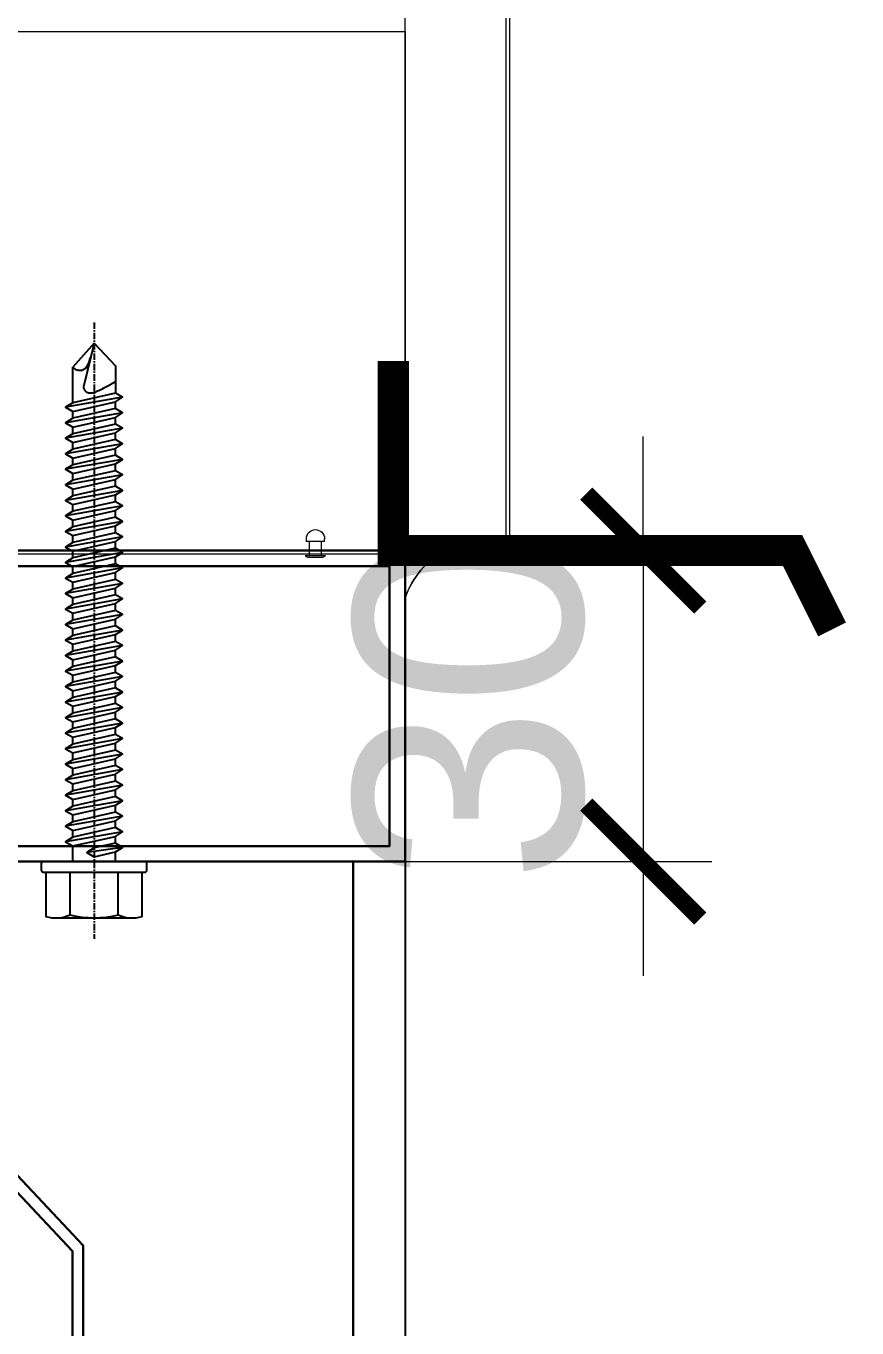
# Model space of a CAD drawing. Header units: millimetres. Extents: x -547695 to 905972, y -1055718 to 167349.
# Drawn here: x -513435 to -512858, y -1031578 to -1030674 of the extents above; entities that cross this region are included whole.
import ezdxf
from ezdxf import colors
from ezdxf.entities.mleader import LeaderData, LeaderLine
from ezdxf.math import Vec2, Vec3

# ---------------------------------------------------------------- set-up
doc = ezdxf.new("R2010")
doc.units = ezdxf.units.MM
doc.linetypes.add('View-XTD-CT Cua$0$View-XĐL-CT Cửa$0$CENTER', pattern=[2, 1.25, -0.25, 0.25, -0.25])
doc.layers.get('DEFPOINTS').update_dxf_attribs({"color": 1, "lineweight": 25})
for name, color, linetype, lineweight in [('A-SYMBOLS', 10, 'Continuous', 13), ('View-XTD-CT Cua$0$View-XĐL-CT Cửa$0$Hatch - Vietduc', 250, 'Continuous', 5), ('View-XTD-CT Cua$0$View-XĐL-CT Cửa$0$KT-Dim', 5, 'Continuous', 15), ('View-XTD-CT Cua$0$View-XĐL-CT Cửa$0$KT-NetThay', 7, 'Continuous', 18), ('View-XTD-CT Cua$0$View-XĐL-CT Cửa$0$Netmanh - Vietduc', 149, 'Continuous', 25), ('View-XTD-CT Cua$0$View-XĐL-CT Cửa$0$Profile - Vietduc', 14, 'Continuous', 30), ('View-XTD-CT Cua$0$View-XĐL-CT Cửa$0$SHEETING 0.13', 6, 'Continuous', 13), ('View-XTD-CT Cua$0$View-XĐL-CT Cửa$0$Thick Line 0.25', 7, 'Continuous', 25), ('View-XTD-CT Cua$0$View-XĐL-CT Cửa$0$Thin Line 0.13', 6, 'Continuous', 13)]:
    doc.layers.add(name, color=color, linetype=linetype, lineweight=lineweight)
doc.layers.add('View-XTD-CT Cua$0$View-XĐL-CT Cửa$0$Screw', color=253, linetype='Continuous')
doc.styles.add('ARIAL', font='arial.ttf')
doc.styles.add('View-XTD-CT Cua$0$View-XĐL-CT Cửa$0$GM-Arial', font='arial.ttf')
doc.styles.add('VTK_Arial', font='arial.ttf', dxfattribs={"width": 0.8})
doc.dimstyles.new('View-XTD-CT Cua$0$View-XĐL-CT Cửa$0$GM_DIM50', dxfattribs={"dimscale": 0.5, "dimtxt": 220, "dimasz": 110, "dimexe": 66, "dimexo": 0, "dimgap": 55, "dimtad": 1, "dimdec": 0, "dimzin": 0, "dimdsep": 46, "dimtxsty": 'View-XTD-CT Cua$0$View-XĐL-CT Cửa$0$GM-Arial', "dimblk": 'View-XTD-CT Cua$0$View-XĐL-CT Cửa$0$_ArchTick', "dimcen": 150, "dimdle": 66, "dimclrd": 256, "dimclre": 256, "dimclrt": 6, "dimadec": 0, "dimazin": 0, "dimtfac": 1, "dimtdec": 0, "dimtix": 1, "dimtmove": 2, "dimatfit": 3, "dimfxl": 1, "dimtvp": 0.833333, "dimtolj": 1, "dimtzin": 0, "dimarcsym": 0})

# ---------------------------------------------------------------- blocks, each defined once
blk = doc.blocks.new('View-XTD-CT Cua$0$View-XĐL-CT Cửa$0$_ArchTick')
at = {"color": 0, "linetype": 'ByBlock', "const_width": 0.15}
blk.add_lwpolyline([(-0.5, -0.5), (0.5, 0.5)], dxfattribs=at)
blk = doc.blocks.new('*D236')
at = {"layer": 'DEFPOINTS', "color": 0, "transparency": 16777216}
for p in [(-1956.15, 5811.1), (-1956.15, 5458.92), (-1956.15, 5458.92)]:
    blk.add_point(p, dxfattribs=at)
at = {"layer": 'View-XTD-CT Cua$0$View-XĐL-CT Cửa$0$KT-Dim', "lineweight": -2, "transparency": 16777216}
for p, q in [((-1956.15, 5458.92), (-1956.15, 5844.1)), ((-1956.15, 5458.92), (-1956.15, 5844.1)), ((-1956.15, 5811.1), (-2011.15, 5811.1)), ((-1956.15, 5811.1), (-1956.15, 5811.1)), ((-1956.15, 5811.1), (-1901.15, 5811.1))]:
    blk.add_line(p, q, dxfattribs=at)
at = {"layer": 'View-XTD-CT Cua$0$View-XĐL-CT Cửa$0$KT-Dim', "lineweight": -2, "transparency": 16777216, "xscale": 55, "yscale": 55, "zscale": 55, "rotation": 180}
blk.add_blockref('View-XTD-CT Cua$0$View-XĐL-CT Cửa$0$_ArchTick', (-1956.15, 5811.1), dxfattribs=at)
at = {"layer": 'View-XTD-CT Cua$0$View-XĐL-CT Cửa$0$KT-Dim', "lineweight": -2, "transparency": 16777216, "xscale": 55, "yscale": 55, "zscale": 55}
blk.add_blockref('View-XTD-CT Cua$0$View-XĐL-CT Cửa$0$_ArchTick', (-1956.15, 5811.1), dxfattribs=at)
at = {"layer": 'View-XTD-CT Cua$0$View-XĐL-CT Cửa$0$KT-Dim', "color": 6, "transparency": 16777216, "insert": (-1956.15, 5893.6), "char_height": 110, "attachment_point": 5, "style": 'View-XTD-CT Cua$0$View-XĐL-CT Cửa$0$GM-Arial'}
blk.add_mtext('\\A1;{\\f.VnArial Narrow|b0|i0|c0|p34;d}', dxfattribs=at)
blk = doc.blocks.new('*D237')
at = {"layer": 'DEFPOINTS', "color": 0, "transparency": 16777216}
for p in [(-1956.15, 5458.92), (-1956.15, 5308.92), (-1841.33, 5308.92)]:
    blk.add_point(p, dxfattribs=at)
at = {"layer": 'View-XTD-CT Cua$0$View-XĐL-CT Cửa$0$KT-Dim', "lineweight": -2, "transparency": 16777216}
for p, q in [((-1841.33, 5458.92), (-1841.33, 5513.92)), ((-1956.15, 5458.92), (-1808.33, 5458.92)), ((-1841.33, 5458.92), (-1841.33, 5308.92)), ((-1956.15, 5308.92), (-1808.33, 5308.92)), ((-1841.33, 5308.92), (-1841.33, 5253.92))]:
    blk.add_line(p, q, dxfattribs=at)
at = {"layer": 'View-XTD-CT Cua$0$View-XĐL-CT Cửa$0$KT-Dim', "lineweight": -2, "transparency": 16777216, "xscale": 55, "yscale": 55, "zscale": 55}
for p, rotation in [((-1841.33, 5458.92), 270), ((-1841.33, 5308.92), 90)]:
    blk.add_blockref('View-XTD-CT Cua$0$View-XĐL-CT Cửa$0$_ArchTick', p, dxfattribs=dict(at, rotation=rotation))
at = {"layer": 'View-XTD-CT Cua$0$View-XĐL-CT Cửa$0$KT-Dim', "color": 6, "transparency": 16777216, "insert": (-1925.03, 5383.92), "char_height": 110, "attachment_point": 5, "rotation": 90, "style": 'View-XTD-CT Cua$0$View-XĐL-CT Cửa$0$GM-Arial'}
blk.add_mtext('\\A1;30', dxfattribs=at)
blk = doc.blocks.new('View-XTD-CT Cua$0$View-XĐL-CT Cửa$0$p.o.l')
at = {"color": 1}
blk.add_arc((0, 0), 1.6, 90, 270, dxfattribs=at)
at = {"color": 5}
blk.add_arc((0, 0), 1.6, 270, 90, dxfattribs=at)
for start, end in [(225, 270), (270, 315)]:
    blk.add_arc((0, 0), 1.1, start, end)
at = {"color": 2, "width": 0.299, "attachment_point": 2, "style": 'ARIAL'}
for s, insert, char_height in [('x', (-1, 1), 0.5), ('0', (0, 0), 0.3), ('x', (1, 1), 0.5)]:
    blk.add_mtext(s, dxfattribs=dict(at, insert=insert, char_height=char_height))
blk = doc.blocks.new('View-XTD-CT Cua$0$View-XĐL-CT Cửa$0$hex. head sd. 5.5x50 (elev)')
at = {"layer": 'View-XTD-CT Cua$0$View-XĐL-CT Cửa$0$Screw'}
for q in [(47.69, 2.05), (45.8, 1.01)]:
    blk.add_line((50, 0), q, dxfattribs=at)
blk.add_lwpolyline([(-1, 4.91), (-1, -4.91, 0.414214), (-0.83, -5.09), (-0.17, -5.09, 0.414214), (0, -4.91), (0, 4.91, 0.414214), (-0.17, 5.09), (-0.83, 5.09, 0.414214)], format="xyb", close=True, dxfattribs=at)
at = {"layer": 'View-XTD-CT Cua$0$View-XĐL-CT Cửa$0$Screw', "linetype": 'Continuous'}
blk.add_lwpolyline([(-5.33, -4.62, -0.175226), (-5.16, -2.31, -0.125989), (-5.16, 2.31, -0.175226), (-5.33, 4.62), (-1, 4.62), (-1, -4.62)], format="xyb", close=True, dxfattribs=at)
for points in [[(-5.45, -3.46), (-5.45, 3.76)], [(-5.16, 2.31), (-1, 2.31)], [(-5.16, -2.31), (-1, -2.31)]]:
    blk.add_lwpolyline(points, dxfattribs=at)
at = {"layer": 'View-XTD-CT Cua$0$View-XĐL-CT Cửa$0$Screw'}
for points in [[(2.88, -2.75), (3.28, -2.05), (2.35, 2.05), (1.91, 2.75), (1.51, 2.05), (2.44, -2.05), (2.88, -2.75), (1.91, 2.75)], [(4.38, -2.75), (4.78, -2.05), (3.85, 2.05), (3.41, 2.75), (3.01, 2.05), (3.94, -2.05), (4.38, -2.75), (3.41, 2.75)], [(5.87, -2.75), (6.28, -2.05), (5.34, 2.05), (4.91, 2.75), (4.5, 2.05), (5.44, -2.05), (5.87, -2.75), (4.91, 2.75)], [(7.37, -2.75), (7.77, -2.05), (6.84, 2.05), (6.4, 2.75), (6, 2.05), (6.93, -2.05), (7.37, -2.75), (6.4, 2.75)], [(8.87, -2.75), (9.27, -2.05), (8.34, 2.05), (7.9, 2.75), (7.5, 2.05), (8.43, -2.05), (8.87, -2.75), (7.9, 2.75)], [(10.36, -2.75), (10.76, -2.05), (9.83, 2.05), (9.4, 2.75), (8.99, 2.05), (9.92, -2.05), (10.36, -2.75), (9.4, 2.75)], [(11.86, -2.75), (12.26, -2.05), (11.33, 2.05), (10.89, 2.75), (10.49, 2.05), (11.42, -2.05), (11.86, -2.75), (10.89, 2.75)], [(13.35, -2.75), (13.76, -2.05), (12.83, 2.05), (12.39, 2.75), (11.99, 2.05), (12.92, -2.05), (13.35, -2.75), (12.39, 2.75)], [(14.85, -2.75), (15.25, -2.05), (14.32, 2.05), (13.88, 2.75), (13.48, 2.05), (14.41, -2.05), (14.85, -2.75), (13.88, 2.75)], [(16.35, -2.75), (16.75, -2.05), (15.82, 2.05), (15.38, 2.75), (14.98, 2.05), (15.91, -2.05), (16.35, -2.75), (15.38, 2.75)], [(17.84, -2.75), (18.25, -2.05), (17.32, 2.05), (16.88, 2.75), (16.47, 2.05), (17.41, -2.05), (17.84, -2.75), (16.88, 2.75)], [(19.34, -2.75), (19.74, -2.05), (18.81, 2.05), (18.37, 2.75), (17.97, 2.05), (18.9, -2.05), (19.34, -2.75), (18.37, 2.75)], [(20.84, -2.75), (21.24, -2.05), (20.31, 2.05), (19.87, 2.75), (19.47, 2.05), (20.4, -2.05), (20.84, -2.75), (19.87, 2.75)], [(22.33, -2.75), (22.74, -2.05), (21.8, 2.05), (21.37, 2.75), (20.96, 2.05), (21.89, -2.05), (22.33, -2.75), (21.37, 2.75)], [(23.83, -2.75), (24.23, -2.05), (23.3, 2.05), (22.86, 2.75), (22.46, 2.05), (23.39, -2.05), (23.83, -2.75), (22.86, 2.75)], [(25.33, -2.75), (25.73, -2.05), (24.8, 2.05), (24.36, 2.75), (23.96, 2.05), (24.89, -2.05), (25.33, -2.75), (24.36, 2.75)], [(26.82, -2.75), (27.22, -2.05), (26.29, 2.05), (25.86, 2.75), (25.45, 2.05), (26.38, -2.05), (26.82, -2.75), (25.86, 2.75)], [(28.32, -2.75), (28.72, -2.05), (27.79, 2.05), (27.35, 2.75), (26.95, 2.05), (27.88, -2.05), (28.32, -2.75), (27.35, 2.75)], [(29.81, -2.75), (30.22, -2.05), (29.29, 2.05), (28.85, 2.75), (28.45, 2.05), (29.38, -2.05), (29.81, -2.75), (28.85, 2.75)], [(31.31, -2.75), (31.71, -2.05), (30.78, 2.05), (30.34, 2.75), (29.94, 2.05), (30.87, -2.05), (31.31, -2.75), (30.34, 2.75)], [(32.81, -2.75), (33.21, -2.05), (32.28, 2.05), (31.84, 2.75), (31.44, 2.05), (32.37, -2.05), (32.81, -2.75), (31.84, 2.75)], [(34.3, -2.75), (34.71, -2.05), (33.78, 2.05), (33.34, 2.75), (32.93, 2.05), (33.87, -2.05), (34.3, -2.75), (33.34, 2.75)], [(35.8, -2.75), (36.2, -2.05), (35.27, 2.05), (34.83, 2.75), (34.43, 2.05), (35.36, -2.05), (35.8, -2.75), (34.83, 2.75)], [(37.3, -2.75), (37.7, -2.05), (36.77, 2.05), (36.33, 2.75), (35.93, 2.05), (36.86, -2.05), (37.3, -2.75), (36.33, 2.75)], [(38.79, -2.75), (39.2, -2.05), (38.26, 2.05), (37.83, 2.75), (37.42, 2.05), (38.35, -2.05), (38.79, -2.75), (37.83, 2.75)], [(40.29, -2.75), (40.69, -2.05), (39.76, 2.05), (39.32, 2.75), (38.92, 2.05), (39.85, -2.05), (40.29, -2.75), (39.32, 2.75)], [(41.79, -2.75), (42.19, -2.05), (41.26, 2.05), (40.82, 2.75), (40.42, 2.05), (41.35, -2.05), (41.79, -2.75), (40.82, 2.75)], [(43.28, -2.75), (43.68, -2.05), (42.75, 2.05), (42.32, 2.75), (41.91, 2.05), (42.84, -2.05), (43.28, -2.75), (42.32, 2.75)], [(44.78, -2.75), (45.18, -2.05), (44.25, 2.05), (43.81, 2.75), (43.41, 2.05), (44.34, -2.05), (44.78, -2.75), (43.81, 2.75)], [(0, 2.05), (1.51, 2.05)], [(2.35, 2.05), (3.01, 2.05)], [(3.85, 2.05), (4.5, 2.05)], [(5.34, 2.05), (6, 2.05)], [(6.84, 2.05), (7.5, 2.05)], [(8.34, 2.05), (8.99, 2.05)], [(9.83, 2.05), (10.49, 2.05)], [(11.33, 2.05), (11.99, 2.05)], [(12.83, 2.05), (13.48, 2.05)], [(14.32, 2.05), (14.98, 2.05)], [(15.82, 2.05), (16.47, 2.05)], [(17.32, 2.05), (17.97, 2.05)], [(18.81, 2.05), (19.47, 2.05)], [(20.31, 2.05), (20.96, 2.05)], [(21.8, 2.05), (22.46, 2.05)], [(23.3, 2.05), (23.96, 2.05)], [(24.8, 2.05), (25.45, 2.05)], [(26.29, 2.05), (26.95, 2.05)], [(27.79, 2.05), (28.45, 2.05)], [(29.29, 2.05), (29.94, 2.05)], [(30.78, 2.05), (31.44, 2.05)], [(32.28, 2.05), (32.93, 2.05)], [(33.78, 2.05), (34.43, 2.05)], [(35.27, 2.05), (35.93, 2.05)], [(36.77, 2.05), (37.42, 2.05)], [(38.26, 2.05), (38.92, 2.05)], [(39.76, 2.05), (40.42, 2.05)], [(41.26, 2.05), (41.91, 2.05)], [(42.75, 2.05), (43.41, 2.05)], [(44.25, 2.05), (47.69, 2.05)], [(47.69, 2.05), (47.62, 2), (47.55, 1.92), (47.5, 1.84), (47.45, 1.75), (47.41, 1.64), (47.39, 1.53), (47.38, 1.41), (47.38, 1.29), (47.4, 1.16), (47.45, 1.03), (47.52, 0.91), (47.63, 0.78), (47.78, 0.66), (47.99, 0.55), (48.26, 0.44), (48.6, 0.34)], [(1.38, -2.75), (1.79, -2.05), (1.32, 0), (0.88, 0.7), (0.48, 0), (0.95, -2.05), (1.38, -2.75), (0.88, 0.7)], [(46.26, -2.05), (45.86, -1.33), (45.73, -1.08), (45.62, -0.88), (45.54, -0.71), (45.47, -0.57), (45.41, -0.45), (45.36, -0.34), (45.32, -0.24), (45.28, -0.15), (45.25, -0.06), (45.22, 0.02), (45.2, 0.1), (45.18, 0.17), (45.17, 0.23), (45.16, 0.3), (45.16, 0.35), (45.16, 0.41), (45.16, 0.46), (45.17, 0.51), (45.18, 0.55), (45.19, 0.6), (45.21, 0.63), (45.23, 0.67), (45.25, 0.7), (45.27, 0.73), (45.29, 0.76), (45.32, 0.79), (45.35, 0.81), (45.38, 0.83), (45.41, 0.86), (45.44, 0.88), (45.48, 0.9), (45.52, 0.92), (45.57, 0.94), (45.61, 0.96), (45.66, 0.98), (45.7, 0.99), (45.75, 1), (45.8, 1.01)], [(50, 0), (47.82, -2.05), (45.2, -2.05)], [(0, -2.05), (0.95, -2.05)], [(1.79, -2.05), (2.44, -2.05)], [(3.28, -2.05), (3.94, -2.05)], [(4.78, -2.05), (5.44, -2.05)], [(6.28, -2.05), (6.93, -2.05)], [(7.77, -2.05), (8.43, -2.05)], [(9.27, -2.05), (9.92, -2.05)], [(10.76, -2.05), (11.42, -2.05)], [(12.26, -2.05), (12.92, -2.05)], [(13.76, -2.05), (14.41, -2.05)], [(15.25, -2.05), (15.91, -2.05)], [(16.75, -2.05), (17.41, -2.05)], [(18.25, -2.05), (18.9, -2.05)], [(19.74, -2.05), (20.4, -2.05)], [(21.24, -2.05), (21.89, -2.05)], [(22.74, -2.05), (23.39, -2.05)], [(24.23, -2.05), (24.89, -2.05)], [(25.73, -2.05), (26.38, -2.05)], [(27.22, -2.05), (27.88, -2.05)], [(28.72, -2.05), (29.38, -2.05)], [(30.22, -2.05), (30.87, -2.05)], [(31.71, -2.05), (32.37, -2.05)], [(33.21, -2.05), (33.87, -2.05)], [(34.71, -2.05), (35.36, -2.05)], [(36.2, -2.05), (36.86, -2.05)], [(37.7, -2.05), (38.35, -2.05)], [(39.2, -2.05), (39.85, -2.05)], [(40.69, -2.05), (41.35, -2.05)], [(42.19, -2.05), (42.84, -2.05)], [(43.68, -2.05), (44.34, -2.05)]]:
    blk.add_lwpolyline(points, dxfattribs=at)
at = {"layer": 'View-XTD-CT Cua$0$View-XĐL-CT Cửa$0$Screw', "linetype": 'View-XTD-CT Cua$0$View-XĐL-CT Cửa$0$CENTER', "ltscale": 0.5}
blk.add_lwpolyline([(52, 0), (-7.45, 0)], dxfattribs=at)
at = {"layer": 'View-XTD-CT Cua$0$View-XĐL-CT Cửa$0$Screw', "xscale": 0.0009999999999763531, "yscale": 0.0009999999999763531, "zscale": 0.0009999999999763531}
blk.add_blockref('View-XTD-CT Cua$0$View-XĐL-CT Cửa$0$p.o.l', (-1, 0), dxfattribs=at)
blk = doc.blocks.new('View-XTD-CT Cua$0$View-XĐL-CT Cửa$0$A$C42224540')
at = {"layer": 'View-XTD-CT Cua$0$View-XĐL-CT Cửa$0$Thin Line 0.13', "color": 3}
for p, q in [((-0.431, 0), (-0.431, 0.079)), ((-0.431, 0), (0.087, 0)), ((-0.347, -0.408), (-0.347, 0)), ((0, -0.408), (0, 0)), ((0.087, 0), (0.087, 0.079)), ((-0.463, -0.408), (0.119, -0.408)), ((-0.463, -0.408), (-0.395, -0.452)), ((0.051, -0.452), (-0.395, -0.452)), ((0.119, -0.408), (0.051, -0.452))]:
    blk.add_line(p, q, dxfattribs=at)
blk.add_arc((-0.172, 0.079), 0.259, 0, 180, dxfattribs=at)
blk = doc.blocks.new('View-XTD-CT Cua$0$View-XĐL-CT Cửa$0$A$C77827696')
at = {"layer": 'View-XTD-CT Cua$0$View-XĐL-CT Cửa$0$Hatch - Vietduc'}
h = blk.add_hatch(dxfattribs=at)
h.set_pattern_fill('DOTS', color=256, scale=1.5, angle=90)
h.set_pattern_definition([(90, (-965169.4266, 104570.6017), (-2.38125, 1.190625), [0, -2.38125])])
edge = h.paths.add_edge_path()
edge.add_line((-1936.54, 5458.92), (-1956.15, 5458.92))
edge.add_line((-1956.15, 5458.92), (-1956.15, 5436.12))
edge.add_arc((-1917.99, 5423.13), 40.31, 117.39694, 161.193, ccw=False)
at = {"ltscale": 0.5, "const_width": 15}
blk.add_lwpolyline([(-1961.83, 5550.32), (-1961.83, 5458.92), (-1769.33, 5458.92), (-1750.3, 5420.87)], dxfattribs=at)
at = {"layer": 'View-XTD-CT Cua$0$View-XĐL-CT Cửa$0$Hatch - Vietduc'}
blk.add_lwpolyline([(-1956.15, 5709.13), (-1956.15, 5458.92), (-3154.06, 5458.92), (-3154.06, 5709.13)], close=True, dxfattribs=at)
blk.add_lwpolyline([(-1936.54, 5458.92), (-1956.15, 5458.92), (-1956.15, 5436.12, -0.193457)], format="xyb", close=True, dxfattribs=at)
blk.add_arc((-1917.99, 5423.13), 40.31, 117.39694, 161.193, dxfattribs=at)
at = {"layer": 'View-XTD-CT Cua$0$View-XĐL-CT Cửa$0$Netmanh - Vietduc'}
blk.add_line((-1956.15, 5308.92), (-1956.15, 4574.7), dxfattribs=at)
at = {"layer": 'View-XTD-CT Cua$0$View-XĐL-CT Cửa$0$Profile - Vietduc'}
blk.add_line((-1981.15, 4574.7), (-1981.15, 5308.92), dxfattribs=at)
for points in [[(-2256.15, 5458.92), (-2256.15, 5308.92), (-1956.15, 5308.92), (-1956.15, 5458.92)], [(-2248.65, 5451.42), (-2248.65, 5316.42), (-1963.65, 5316.42), (-1963.65, 5451.42)], [(-2033.99, 4813.92), (-2033.99, 4808.92), (-1983.99, 4808.92), (-1983.99, 4871.77), (-2111.49, 4998.92), (-2111.49, 5123.92), (-2228.99, 5248.89), (-2228.99, 5303.92), (-2183.99, 5303.92), (-2183.99, 5308.92), (-2233.99, 5308.92), (-2233.99, 5246.16), (-2116.49, 5121.18), (-2116.49, 4996.07), (-1988.99, 4868.92), (-1988.99, 4813.92)]]:
    blk.add_lwpolyline(points, close=True, dxfattribs=at)
at = {"layer": 'View-XTD-CT Cua$0$View-XĐL-CT Cửa$0$SHEETING 0.13'}
for p, q in [((-1907.48, 5458.92), (-1907.48, 5751.02)), ((-1905.79, 5751.02), (-1905.79, 5457.23)), ((-1905.79, 5457.23), (-3204.76, 5457.23)), ((-3203.07, 5458.92), (-1907.48, 5458.92))]:
    blk.add_line(p, q, dxfattribs=at)
at = {"layer": 'View-XTD-CT Cua$0$View-XĐL-CT Cửa$0$Screw', "xscale": 5.000000000000013, "yscale": 5.000000000000013, "zscale": 5.000000000000013, "rotation": 90}
blk.add_blockref('View-XTD-CT Cua$0$View-XĐL-CT Cửa$0$hex. head sd. 5.5x50 (elev)', (-2106.15, 5308.92), dxfattribs=at)
at = {"layer": 'View-XTD-CT Cua$0$View-XĐL-CT Cửa$0$Thick Line 0.25', "xscale": -16.88562025082188, "yscale": 16.88562025082188, "zscale": 16.88562025082188}
blk.add_blockref('View-XTD-CT Cua$0$View-XĐL-CT Cửa$0$A$C42224540', (-2002.31, 5463.29), dxfattribs=at)
at = {"layer": 'View-XTD-CT Cua$0$View-XĐL-CT Cửa$0$KT-Dim'}
for base, p2, angle, text, picture, middle in [((-1956.15, 5811.1), (-1956.15, 5458.92), 180, '{\\f.VnArial Narrow|b0|i0|c0|p34;d}', '*D236', (-1956.15, 5893.6)), ((-1841.33, 5308.92), (-1956.15, 5308.92), 270, '30', '*D237', (-1925.03, 5383.92))]:
    dim = blk.add_linear_dim(base=base, p1=(-1956.15, 5458.92), p2=p2, angle=angle, text=text, dimstyle='View-XTD-CT Cua$0$View-XĐL-CT Cửa$0$GM_DIM50', dxfattribs=at)
    dim.commit()
    dim.dimension.update_dxf_attribs({"geometry": picture, "text_midpoint": middle})

msp = doc.modelspace()

# ---------------------------------------------------------------- leaders
at = {"layer": 'A-SYMBOLS'}
ml = msp.add_multileader_mtext('Standard', dxfattribs=at)
ml.set_content('MOTOR', color=7, style='VTK_Arial')
ml.set_leader_properties()
ml.build(insert=Vec2(0, 0))
ml.multileader.update_dxf_attribs({"text_top_attachment_type": 0, "text_bottom_attachment_type": 0, "arrow_head_size": 80, "scale": 40})
ctx = ml.context
ctx.base_point, ctx.scale, ctx.char_height, ctx.arrow_head_size, ctx.landing_gap_size, ctx.plane_origin = Vec3(-523243.42, -1031154.62), 40, 100, 80, 80, Vec3(-525181.72, -1030978.27)
notes = []
notes.append((ctx, [(0, (1, 1, 0), (-523315.96, -1031154.62), (1, 0), 72.54, [(0, [(-523480.55, -1030945.2)], 256, [])])]))
ctx.mtext.insert, ctx.mtext.width, ctx.mtext.flow_direction = Vec3(-523163.42, -1031103.77), 760.1634, 5
for ctx, leaders in notes:
    for number, flags, end, landing, length, lines in leaders:
        leader = LeaderData()
        leader.index, (leader.has_last_leader_line, leader.has_dogleg_vector, leader.attachment_direction) = number, flags
        leader.last_leader_point, leader.dogleg_vector, leader.dogleg_length = Vec3(end), Vec3(landing), length
        for number, points, colour, breaks in lines:
            line = LeaderLine()
            line.index, line.vertices, line.color, line.breaks = number, Vec3.list(points), colors.encode_raw_color(colour), breaks
            leader.lines.append(line)
        ctx.leaders.append(leader)

# ---------------------------------------------------------------- next in the draw order: block references
at = {"layer": 'View-XTD-CT Cua$0$View-XĐL-CT Cửa$0$KT-NetThay', "xscale": 1.44, "yscale": 1.44, "zscale": 1.44}
msp.add_blockref('View-XTD-CT Cua$0$View-XĐL-CT Cửa$0$A$C77827696', (-510354.47, -1038899.17), dxfattribs=at)

doc.saveas('drawing.dxf')
